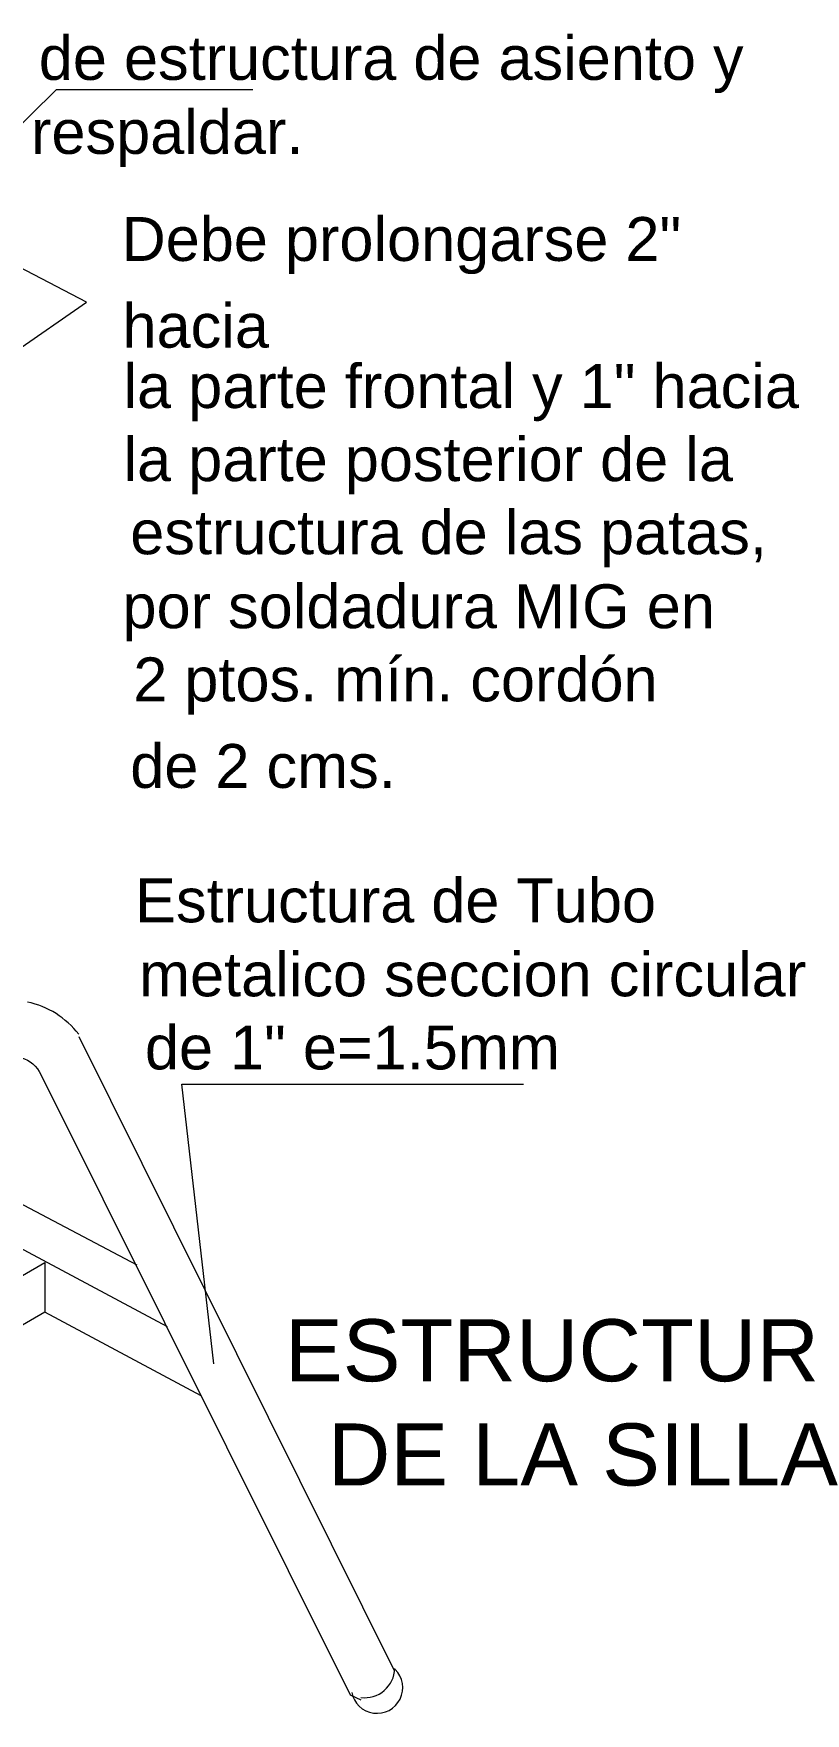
# Model space of a CAD drawing. Header units: inches. Extents: x 0.22 to 6.49, y 0.27 to 4.47.
# Drawn here: x 1.658 to 2.194, y 2.37 to 3.537 of the extents above; entities that cross this region are included whole.
import ezdxf

# ---------------------------------------------------------------- set-up
doc = ezdxf.new("R2010")
doc.units = ezdxf.units.IN
doc.header["$MEASUREMENT"] = 0
for name, color, linetype in [('PDF_PDF13_PDF6_PDF9_0', 7, 'Continuous'), ('PDF_PDF13_PDF6_PDF9_COTAS-01', 7, 'Continuous'), ('PDF_Texto', 7, 'Continuous')]:
    doc.layers.add(name, color=color, linetype=linetype)
doc.styles.add('PDF Arial', font='arial.ttf')

msp = doc.modelspace()

# ---------------------------------------------------------------- linework, layer by layer
at = {"layer": 'PDF_PDF13_PDF6_PDF9_0', "lineweight": 13}
for points in [[(1.5828, 3.409), (1.6735, 3.4984), (1.8102, 3.4984)], [(1.7831, 2.6131), (1.7608, 2.8074)]]:
    msp.add_lwpolyline(points, dxfattribs=at)
at = {"layer": 'PDF_PDF13_PDF6_PDF9_0', "lineweight": 18}
for points in [[(1.6891, 2.8405), (1.9084, 2.3999)], [(1.7297, 2.6815), (1.5551, 2.7735)], [(1.7507, 2.6388), (1.5273, 2.758)], [(1.2918, 2.4663), (1.6654, 2.6835), (1.6654, 2.649), (1.2986, 2.4358)], [(1.7743, 2.5908), (1.6654, 2.649)]]:
    msp.add_lwpolyline(points, dxfattribs=at)
msp.add_lwpolyline([(1.6491, 2.8257, -0.227202), (1.6627, 2.8141), (1.8779, 2.383), (1.8853, 2.3796)], format="xyb", dxfattribs=at)
for centre, radius, start, end in [((1.6414, 2.8057), 0.0599, 37.3097, 78.4206), ((1.8965, 2.3881), 0.0179, 190.7559, 45.0544), ((1.8877, 2.4023), 0.0213, 263.65, 357.4452)]:
    msp.add_arc(centre, radius, start, end, dxfattribs=at)
at = {"layer": 'PDF_PDF13_PDF6_PDF9_COTAS-01', "lineweight": 18}
msp.add_lwpolyline([(1.3987, 3.4442), (1.394, 3.4882), (1.6397, 3.3603), (1.6437, 3.3156), (1.6945, 3.3508), (1.4488, 3.4788), (1.4332, 3.4679), (1.4271, 3.4632)], dxfattribs=at)
at = {"layer": 'PDF_PDF13_PDF6_PDF9_COTAS-01', "lineweight": 13}
msp.add_lwpolyline([(1.7608, 2.8074), (1.9984, 2.8074)], dxfattribs=at)

# ---------------------------------------------------------------- texts
at = {"layer": 'PDF_Texto', "attachment_point": 7, "style": 'PDF Arial'}
for s, insert, char_height in [('de estructura de asiento y', (1.6613, 3.496), 0.030497), ('respaldar.', (1.6559, 3.4446), 0.0305), ('Debe prolongarse 2"', (1.7188, 3.3702), 0.030497), ('hacia', (1.7195, 3.3187), 0.0305), ('la parte frontal y 1" hacia', (1.7202, 3.268), 0.030497), ('la parte posterior de la', (1.7202, 3.2172), 0.030497), ('estructura de las patas,', (1.7249, 3.1664), 0.030497), ('por soldadura MIG en', (1.7195, 3.115), 0.030497), ('2 ptos. mín. cordón', (1.727, 3.0642), 0.030497), ('de 2 cms.', (1.7249, 3.0128), 0.0305), ('Estructura de Tubo', (1.7283, 2.9194), 0.030497), ('metalico seccion circular', (1.731, 2.868), 0.030497), ('de 1" e=1.5mm', (1.7351, 2.8172), 0.030497), ('ESTRUCTURA', (1.8325, 2.6003), 0.04312), ('DE LA SILLA', (1.8623, 2.5279), 0.043117)]:
    msp.add_mtext(s, dxfattribs=dict(at, insert=insert, char_height=char_height))

doc.saveas('drawing.dxf')
